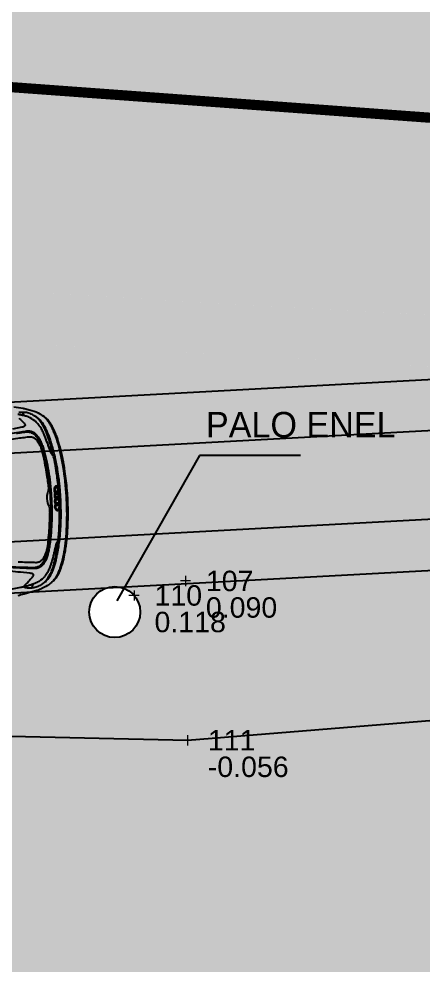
# Model space of a CAD drawing. Header units: millimetres. Extents: x 2622 to 2811, y 687 to 801.
# Drawn here: x 2658.376 to 2660.356, y 750.988 to 755.62 of the extents above; entities that cross this region are included whole.
import ezdxf

# ---------------------------------------------------------------- set-up
doc = ezdxf.new("R2010")
doc.units = ezdxf.units.MM
for name, color, linetype in [('automobile', 251, 'Continuous'), ('costruito', 10, 'Continuous'), ('Muri', 3, 'Continuous'), ('Quote', 252, 'Continuous'), ('Scritte', 2, 'Continuous'), ('Sottile', 5, 'Continuous'), ('Verde', 84, 'Continuous')]:
    doc.layers.add(name, color=color, linetype=linetype)
for name, color, linetype, lineweight in [('PT_TOPOG_CENTRO', 5, 'Continuous', 0), ('PT_TOPOG_NOME', 5, 'Continuous', 0), ('PT_TOPOG_QUOT', 10, 'Continuous', 0), ('PT_TOPOG_SIMB', 5, 'Continuous', 0)]:
    doc.layers.add(name, color=color, linetype=linetype, lineweight=lineweight)
doc.styles.get("Standard").update_dxf_attribs({"font": 'arial.ttf'})
pattern_1 = [(0, (1295.01577, 297.66502), (0.0396875, 0.079375), [0, -0.079375])]

# ---------------------------------------------------------------- blocks, each defined once
blk = doc.blocks.new('TPD_Standard')
at = {"layer": 'PT_TOPOG_CENTRO', "linetype": 'Continuous'}
blk.add_point((0, 0), dxfattribs=at)
at = {"layer": 'PT_TOPOG_SIMB', "linetype": 'Continuous'}
for p, q in [((0.05, 0), (-0.05, 0)), ((0, 0.05), (0, -0.05))]:
    blk.add_line(p, q, dxfattribs=at)
at = {"layer": 'PT_TOPOG_NOME', "linetype": 'Continuous', "lineweight": 0}
blk.add_attdef('Nome', (0, 0), '', height=0.2, dxfattribs=at)
at = {"layer": 'PT_TOPOG_QUOT', "linetype": 'Continuous', "lineweight": 0}
blk.add_attdef('Quota', (0, 0), '', height=0.2, dxfattribs=at)

msp = doc.modelspace()

# ---------------------------------------------------------------- hatches: boundary and pattern name
at = {"layer": 'Verde'}
h = msp.add_hatch(dxfattribs=at)
h.set_pattern_fill('DOTS', color=256, scale=0.05, style=0)
h.set_pattern_definition(pattern_1)
h.paths.add_polyline_path([(2656.8528, 756.7765, -1), (2658.3051, 756.7765, -1)], flags=16)
h.paths.add_polyline_path([(2655.9701, 760.0463, -1), (2657.4224, 760.0463, -1)], flags=16)
h.paths.add_polyline_path([(2658.428, 756.4017, -1), (2659.8803, 756.4017, -1)], flags=16)
h.paths.add_polyline_path([(2658.9701, 752.7161, -1), (2658.7201, 752.7161, -1)], flags=16)
h.paths.add_polyline_path([(2656.7558, 761.5113), (2656.7758, 762.9548), (2658.6865, 763.0368), (2658.6729, 761.5342)], flags=16)
h.paths.add_polyline_path([(2648.2697, 763.5066, -1), (2649.7221, 763.5066, -1)], flags=16)
h.paths.add_polyline_path([(2661.1981, 756.1648, -1), (2662.6504, 756.1648, -1)], flags=16)
h.paths.add_polyline_path([(2645.2156, 762.8484, -1), (2646.6679, 762.8484, -1)], flags=16)
h.paths.add_polyline_path([(2666.8084, 756.1168, -1), (2665.3561, 756.1168, -1)], flags=16)
h.paths.add_polyline_path([(2668.5196, 756.0849, -1), (2667.0672, 756.0849, -1)], flags=16)
h.paths.add_polyline_path([(2659.2398, 753.4688), (2659.7778, 753.4688), (2659.7778, 753.7977), (2659.2398, 753.7977)], flags=24)
h.paths.add_polyline_path([(2657.0631, 761.9829), (2658.3775, 761.9829), (2658.3775, 762.6104), (2657.0631, 762.6104)], flags=8)
h.paths.add_polyline_path([(2645.1457, 760.0838), (2648.8816, 760.0838), (2648.8816, 760.5092), (2645.1457, 760.5092)], flags=24)
edge = h.paths.add_edge_path()
edge.add_arc((2655.3389, 763.2175), 0.7262, 0, 360)
edge = h.paths.add_edge_path()
edge.add_line((2652.9411, 759.9926), (2652.9411, 760.439))
edge.add_arc((2653.6321, 760.2158), 0.7262, 162.0983, 197.9017)
edge = h.paths.add_edge_path()
edge.add_line((2652.9411, 760.9907), (2652.9411, 762.1733))
edge.add_arc((2653.3627, 761.582), 0.7262, 125.4843, 234.5157)
edge = h.paths.add_edge_path()
edge.add_line((2653.1411, 762.2736), (2653.1411, 760.8905))
edge.add_arc((2653.3627, 761.582), 0.7262, 252.2383, 264.6596)
edge.add_arc((2653.6321, 760.2158), 0.7262, 117.657, 132.5446)
edge.add_line((2653.1411, 760.7508), (2653.1411, 759.6808))
edge.add_arc((2653.6321, 760.2158), 0.7262, 227.4554, 277.631)
edge.add_arc((2654.2121, 758.9543), 0.7262, 131.7452, 281.8496)
edge.add_arc((2654.9007, 757.7576), 0.7262, 137.9906, 311.1708)
edge.add_arc((2656.0975, 757.1075), 0.7262, 171.8021, 491.1708)
edge.add_arc((2654.9007, 757.7576), 0.7262, 351.8021, 461.8496)
edge.add_arc((2654.2121, 758.9543), 0.7262, 317.9906, 457.631)
edge.add_arc((2653.6321, 760.2158), 0.7262, 311.7452, 444.6596)
edge.add_arc((2653.3627, 761.582), 0.7262, 297.657, 467.7617)
h.paths.add_polyline_path([(2670.3991, 753.604), (2670.385, 753.3544), (2652.9411, 754.3402), (2652.9411, 754.5906)])
h.paths.add_polyline_path([(2655.3668, 755.7315), (2655.3668, 755.2512), (2654.9012, 755.2512), (2654.9012, 755.7315)])
h.paths.add_polyline_path([(2650.4411, 753.9961), (2650.4411, 756.6348), (2644.8148, 756.6348), (2645.1166, 751.0645), (2652.4095, 751.9524), (2654.0325, 752.2116), (2659.2011, 752.0885), (2663.2887, 752.4233), (2665.8401, 752.3935), (2670.441, 752.3673), (2670.4275, 752.8508), (2670.4774, 752.8521), (2670.4895, 754.6835), (2670.402, 754.6829), (2670.3824, 757.4302), (2666.929, 757.5151), (2661.3707, 757.601), (2661.3788, 758.7837), (2660.6997, 758.7884), (2660.7401, 764.7082), (2667.2279, 764.6639), (2667.1897, 759.0731), (2670.359, 759.0241), (2670.3592, 761.3795), (2670.4467, 761.3795), (2670.4366, 761.9587), (2670.3491, 761.9606), (2670.4287, 765.6196), (2669.6201, 765.5823), (2669.6184, 765.5404), (2669.4186, 765.5484), (2669.4196, 765.5731), (2660.4661, 765.147), (2657.3695, 765.0085), (2650.7649, 764.7194), (2644.3913, 764.4501), (2644.4761, 762.8848), (2653.0161, 762.8848), (2653.0161, 762.4598), (2653.1411, 762.4598), (2653.1411, 757.0598), (2653.0161, 757.0598), (2653.0161, 756.6348), (2652.9411, 756.6348), (2652.9411, 753.9961)])
h.paths.add_polyline_path([(2669.9501, 754.6583), (2669.9501, 754.178), (2669.4846, 754.178), (2669.4846, 754.6583)])
h.paths.add_polyline_path([(2669.4846, 754.1848), (2669.4846, 754.4352), (2652.9411, 755.3702), (2652.9411, 755.1198)])
h.paths.add_polyline_path([(2669.9501, 754.4089), (2669.9501, 754.178), (2669.6047, 754.178), (2670.4008, 754.133), (2670.4149, 754.3826)])
h = msp.add_hatch(dxfattribs=at)
h.set_pattern_fill('DOTS', color=256, scale=0.05, style=0)
h.set_pattern_definition(pattern_1)
h.paths.add_polyline_path([(2652.9411, 754.5906), (2652.9411, 754.3402), (2662.3729, 753.8072, -0.562006), (2662.4752, 753.8014), (2669.9123, 753.3811), (2669.92, 753.631)])
h.paths.add_polyline_path([(2662.534, 753.6573), (2662.9602, 753.6573), (2662.9602, 753.887), (2662.534, 753.887)], flags=25)
h.paths.add_polyline_path([(2651.5435, 755.985), (2650.4411, 755.9202), (2650.4411, 753.9961), (2652.9411, 753.9961), (2652.9411, 756.0669), (2652.9407, 756.0669), (2652.9411, 756.0877), (2652.9411, 756.6348), (2650.4411, 756.6348), (2650.4411, 755.9954), (2651.5391, 756.0598)])
h.paths.add_polyline_path([(2669.9368, 754.178), (2669.6047, 754.178), (2669.9363, 754.1593)])
h.paths.add_polyline_path([(2669.4846, 754.1848), (2669.4846, 754.4352), (2652.9411, 755.3702), (2652.9411, 755.1198)])
h = msp.add_hatch(dxfattribs=at)
h.set_pattern_fill('AR-SAND', color=256, scale=0.005, style=0)
h.set_pattern_definition([(37.5, (1295.01577, 297.66502), (-0.008000156, 0.24470662), [0, -0.19304, 0, -0.2159, 0, -0.206375]), (7.5, (1295.01577, 297.66502), (0.22476164, 0.35841255), [0, -0.10414, 0, -0.17399, 0, -0.066675]), (327.5, (1294.85956, 297.66502), (0.395496185, 0.000718592), [0, -0.0635, 0, -0.2286, 0, -0.29845]), (317.5, (1294.85956, 297.66502), (0.38177823, 0.11146466), [0, -0.03175, 0, -0.14986, 0, -0.17145])])
h.paths.add_polyline_path([(2670.441, 752.3673), (2665.8401, 752.3935), (2663.2887, 752.4233), (2659.2011, 752.0885), (2654.0325, 752.2116), (2652.4095, 751.9524), (2645.1166, 751.0645), (2645.2776, 748.0925), (2650.9663, 748.7143), (2660.7014, 749.2353), (2670.5138, 749.7605)])

# ---------------------------------------------------------------- linework, layer by layer
for p, q in [((2659.2011, 752.0885), (2663.2887, 752.4233)), ((2654.0098, 752.2121), (2659.2011, 752.0885))]:
    msp.add_line(p, q)
at = {"layer": 'automobile'}
for p, q in [((2658.3938, 753.6937), (2658.4004, 753.6775)), ((2658.5515, 753.2994), (2658.5682, 753.3004)), ((2658.553, 753.2722), (2658.5697, 753.2731)), ((2658.5545, 753.2449), (2658.5712, 753.2458)), ((2658.441, 752.8357), (2658.4458, 752.8526))]:
    msp.add_line(p, q, dxfattribs=at)
for points in [[(2658.3504, 753.7213, -0.00802), (2658.3963, 753.7137, -0.004631), (2658.4026, 753.7125), (2658.4035, 753.7123, -0.015164), (2658.4264, 753.7069, -0.009436), (2658.4388, 753.7034), (2658.4397, 753.7031, -0.054922), (2658.4789, 753.6862, -0.014098), (2658.4841, 753.6831), (2658.4852, 753.6823, -0.050609), (2658.5049, 753.6666, -0.009861), (2658.5065, 753.665), (2658.5066, 753.6649, -0.034524), (2658.5164, 753.6529), (2658.5185, 753.6499, -0.018392), (2658.5263, 753.638, -0.019621), (2658.5352, 753.622), (2658.5359, 753.6205, -0.006747), (2658.539, 753.6142, -0.014368), (2658.5479, 753.5938), (2658.5483, 753.5927, -0.009669), (2658.5548, 753.5756, -0.020937), (2658.5708, 753.524), (2658.5726, 753.5169, -0.004527), (2658.5744, 753.5102, -0.015476), (2658.5879, 753.4467), (2658.5883, 753.4443, -0.004664), (2658.591, 753.4285, -0.02629), (2658.6067, 753.2827), (2658.6076, 753.2676, -0.02629), (2658.6079, 753.1209, -0.004664), (2658.607, 753.105), (2658.6068, 753.1025, -0.015476), (2658.6003, 753.0379, -0.004527), (2658.5994, 753.031), (2658.5983, 753.0238, -0.020937), (2658.588, 752.9707, -0.009669), (2658.5835, 752.9531), (2658.5832, 752.9519, -0.014368), (2658.5766, 752.9306, -0.006747), (2658.5743, 752.9241), (2658.5737, 752.9225, -0.019621), (2658.5666, 752.9056, -0.018392), (2658.5602, 752.8929), (2658.5584, 752.8897, -0.034524), (2658.5499, 752.8767), (2658.5499, 752.8766, -0.009861), (2658.5485, 752.8748, -0.050609), (2658.5306, 752.857), (2658.5296, 752.8562, -0.014098), (2658.5248, 752.8525, -0.054922), (2658.4877, 752.8314), (2658.4868, 752.831, -0.009436), (2658.4748, 752.8261, -0.015164), (2658.4527, 752.8183), (2658.4518, 752.818, -0.004631), (2658.4457, 752.8161, -0.00802), (2658.4009, 752.8035, -0.006057), (2658.3707, 752.7959)], [(2658.5446, 753.4809, -0.084069), (2658.5428, 753.4813, -0.14527), (2658.5419, 753.4821), (2658.5401, 753.4847, -0.021629), (2658.5344, 753.4941, -0.035823), (2658.5297, 753.5041, -0.009697), (2658.5242, 753.5194, 0.006523), (2658.5183, 753.5363), (2658.5167, 753.5406, 0.008213), (2658.5025, 753.5777), (2658.4996, 753.5846, 0.02379), (2658.4911, 753.6032, 0.011647), (2658.4857, 753.6131, 0.019105), (2658.4796, 753.6228), (2658.4787, 753.624, 0.03561), (2658.4651, 753.6411, 0.033879), (2658.4537, 753.6519), (2658.4532, 753.6523, 0.079534), (2658.422, 753.6707), (2658.4204, 753.6713, 0.017254), (2658.412, 753.6743, 0.026835), (2658.3947, 753.6787), (2658.3934, 753.679, 0.005166), (2658.3873, 753.6801, 0.001916), (2658.3699, 753.6832, 0.008733)], [(2658.5696, 753.3202, 0.001298), (2658.569, 753.3269, 0.003431), (2658.5674, 753.3421), (2658.5667, 753.3491, 0.020488), (2658.5526, 753.4436, 0.00204), (2658.5515, 753.4491), (2658.5513, 753.4502, 0.009275), (2658.5438, 753.4845), (2658.5435, 753.4859, 0.007046), (2658.5405, 753.4976, 0.002725), (2658.5298, 753.5366), (2658.5297, 753.5369, 0.001505), (2658.5293, 753.5382, 0.008192), (2658.5214, 753.5642, 0.001656), (2658.5211, 753.5653), (2658.5209, 753.5658, 0.008095), (2658.5142, 753.5849, 0.007354), (2658.5115, 753.592), (2658.5105, 753.5946, 0.030423), (2658.4966, 753.6241, 0.01667), (2658.49, 753.6351), (2658.4891, 753.6366, 0.035876), (2658.4731, 753.658, 0.021795), (2658.4654, 753.6662), (2658.4642, 753.6673, 0.074994), (2658.4437, 753.682), (2658.4419, 753.6829, 0.035709), (2658.4307, 753.6877, 0.029135), (2658.4182, 753.6912, 0.026033), (2658.4072, 753.693), (2658.4064, 753.693, 0.041987), (2658.386, 753.6935, 0.018718), (2658.378, 753.6928), (2658.3749, 753.6923, 0.040597)], [(2658.3745, 753.6659), (2658.3788, 753.6623, -0.030767), (2658.3981, 753.6441, -0.019734), (2658.4014, 753.6403), (2658.4015, 753.6402, -0.039796), (2658.4045, 753.6358, -0.063017), (2658.4054, 753.6336), (2658.4054, 753.6335, -0.0971), (2658.4057, 753.6302, -0.135787), (2658.4046, 753.6276, -0.116859), (2658.3997, 753.6237), (2658.3993, 753.6235, -0.058275), (2658.3908, 753.6207), (2658.3447, 753.6109, 0.002349)], [(2658.4956, 752.8573, 0.057938), (2658.5141, 752.8731), (2658.5144, 752.8734, 0.022213), (2658.5169, 752.8763, 0.045964), (2658.5356, 752.9057), (2658.5359, 752.9062, 0.01514), (2658.5415, 752.9179, 0.042096), (2658.5549, 752.9567), (2658.5549, 752.9568, 0.00082), (2658.5559, 752.9609), (2658.556, 752.9613, 0.016021), (2658.5638, 752.9973), (2658.5641, 752.9986, 0.003713), (2658.5669, 753.0149, 0.000017), (2658.5685, 753.0242), (2658.5692, 753.0284, 0.020155), (2658.578, 753.0981), (2658.5786, 753.106, 0.008817), (2658.5805, 753.1331, 0.008495), (2658.5819, 753.176), (2658.582, 753.1835, 0.006657), (2658.5821, 753.2063, 0.004153), (2658.5814, 753.2424, 0.006908), (2658.5804, 753.2661), (2658.5796, 753.2812, 0.006908), (2658.5779, 753.3049, 0.004153), (2658.5747, 753.3408, 0.006657), (2658.5721, 753.3635), (2658.5712, 753.3709, 0.008495), (2658.5651, 753.4134, 0.008817), (2658.5602, 753.4402), (2658.5587, 753.4479, 0.020155), (2658.5423, 753.5162), (2658.5412, 753.5204, 0.000017), (2658.5386, 753.5294, 0.003713), (2658.534, 753.5453), (2658.5336, 753.5465, 0.016021), (2658.5219, 753.5815), (2658.5218, 753.5819, 0.00082), (2658.5203, 753.5858), (2658.5203, 753.586, 0.042096), (2658.5027, 753.623, 0.01514), (2658.4959, 753.634), (2658.4955, 753.6345, 0.045964), (2658.4736, 753.6617, 0.022213), (2658.4709, 753.6643), (2658.4705, 753.6646, 0.057938), (2658.4504, 753.6782)], [(2658.5376, 752.8632, 0.087711), (2658.5639, 752.8921, 0.016481), (2658.5675, 752.8982), (2658.5685, 752.9001, 0.008201), (2658.5723, 752.9073, 0.007574), (2658.5742, 752.9114, 0.030341), (2658.585, 752.9388, 0.000998), (2658.586, 752.9418), (2658.5865, 752.9434, 0.011879), (2658.5912, 752.9594), (2658.5917, 752.9614, 0.002966), (2658.5929, 752.9659, 0.01771), (2658.6013, 753.0048), (2658.6018, 753.0072, 0.006348), (2658.6047, 753.025, 0.016537), (2658.6118, 753.0836, 0.000524), (2658.6124, 753.0909), (2658.6125, 753.0913, 0.004046), (2658.6136, 753.1052, 0.004569), (2658.6148, 753.1267), (2658.6149, 753.1288, 0.001253), (2658.6152, 753.1337, 0.016619), (2658.6163, 753.2271), (2658.616, 753.2418, 0.00604), (2658.6154, 753.2604, 0.004954), (2658.6137, 753.2907, 0.00604), (2658.6123, 753.3093), (2658.611, 753.3239, 0.016619), (2658.5996, 753.4166, 0.001253), (2658.5988, 753.4215), (2658.5985, 753.4235, 0.004569), (2658.5949, 753.4448, 0.004046), (2658.5923, 753.4584), (2658.5922, 753.4589, 0.000524), (2658.5908, 753.466, 0.016537), (2658.5773, 753.5236, 0.006348), (2658.5724, 753.5408), (2658.5717, 753.5432, 0.01771), (2658.559, 753.581, 0.002966), (2658.5574, 753.5853), (2658.5566, 753.5872, 0.011879), (2658.5502, 753.6026), (2658.5495, 753.6041, 0.000998), (2658.5482, 753.6071, 0.030341), (2658.5345, 753.6331, 0.007574), (2658.5321, 753.637, 0.008201), (2658.5276, 753.6437), (2658.5264, 753.6455, 0.016481), (2658.5221, 753.6512, 0.087711), (2658.4929, 753.677)], [(2658.3434, 753.5918, -0.003739), (2658.3873, 753.5988), (2658.3945, 753.5998, -0.002087), (2658.4009, 753.6008, -0.003833), (2658.4153, 753.6027, -0.038218), (2658.4225, 753.6031), (2658.4233, 753.6031, -0.042323), (2658.4306, 753.6023, -0.000544), (2658.4318, 753.602), (2658.432, 753.602, -0.077698), (2658.4457, 753.5969), (2658.4465, 753.5965, -0.03891), (2658.4532, 753.5921, -0.068208), (2658.467, 753.5778), (2658.4675, 753.5772, -0.030082), (2658.4759, 753.5642, -0.03155), (2658.4853, 753.5448), (2658.4866, 753.5416, -0.006653), (2658.4887, 753.5363, -0.016083), (2658.4955, 753.5166), (2658.4956, 753.5161, -0.001372), (2658.4967, 753.5125, -0.014498), (2658.5047, 753.4828), (2658.5047, 753.4827, -0.000163), (2658.5058, 753.4784, -0.026487), (2658.5267, 753.3638), (2658.5269, 753.3623, -0.004552), (2658.5292, 753.3429, -0.013599), (2658.5348, 753.2742), (2658.5352, 753.2681, -0.013599), (2658.5371, 753.1993, -0.004552), (2658.5369, 753.1797), (2658.5369, 753.1782, -0.026487), (2658.5287, 753.062, -0.000163), (2658.5281, 753.0576), (2658.5281, 753.0575, -0.014498), (2658.5234, 753.0271, -0.001372), (2658.5227, 753.0234), (2658.5226, 753.0229, -0.016083), (2658.5181, 753.0026, -0.006653), (2658.5166, 752.9971), (2658.5156, 752.9937, -0.03155), (2658.5084, 752.9735, -0.030082), (2658.5015, 752.9596), (2658.5011, 752.9589, -0.068208), (2658.4889, 752.9432, -0.03891), (2658.4827, 752.9381), (2658.482, 752.9376, -0.077698), (2658.469, 752.9311), (2658.4687, 752.931, -0.000544), (2658.4675, 752.9306, -0.042323), (2658.4604, 752.929), (2658.4596, 752.9289, -0.038218), (2658.4524, 752.9285, -0.003833), (2658.4379, 752.9288, -0.002087), (2658.4314, 752.9291), (2658.4241, 752.9294, -0.003739), (2658.3797, 752.9315, 0.001137), (2658.3159, 752.9349)], [(2658.3633, 753.5911, -0.000719), (2658.3748, 753.5929, -0.000457), (2658.3778, 753.5933), (2658.3825, 753.5941, -0.006082), (2658.4111, 753.5981, -0.03233), (2658.4172, 753.5985), (2658.4172, 753.5985, -0.034617), (2658.4249, 753.598, -0.03902), (2658.4314, 753.5966), (2658.4321, 753.5963, -0.058142), (2658.4427, 753.5917), (2658.4433, 753.5914, -0.037979), (2658.4492, 753.5873, -0.06686), (2658.4635, 753.5722), (2658.4643, 753.5711, -0.020612), (2658.469, 753.564, -0.03793), (2658.4803, 753.5415, -0.002952), (2658.483, 753.535), (2658.483, 753.5349, -0.021889), (2658.4902, 753.5143), (2658.4907, 753.5124, 0.001386), (2658.4918, 753.5088, -0.017411), (2658.5005, 753.4766, -0.003033), (2658.5053, 753.4551), (2658.5053, 753.455, -0.027766), (2658.5241, 753.3385), (2658.5246, 753.3341, -0.012315), (2658.5296, 753.271, -0.000027), (2658.5296, 753.2708, -0.012315), (2658.5316, 753.2075), (2658.5316, 753.2031, -0.027766), (2658.5257, 753.0852), (2658.5257, 753.0851, -0.003033), (2658.5232, 753.0632, -0.017411), (2658.5182, 753.0302, 0.001386), (2658.5175, 753.0265), (2658.5171, 753.0245, -0.021889), (2658.5123, 753.0034), (2658.5122, 753.0033, -0.002952), (2658.5103, 752.9964, -0.03793), (2658.5015, 752.9729, -0.020612), (2658.4977, 752.9653), (2658.497, 752.9641, -0.06686), (2658.4844, 752.9475, -0.037979), (2658.479, 752.9428), (2658.4785, 752.9425, -0.058142), (2658.4684, 752.9367), (2658.4677, 752.9364, -0.03902), (2658.4614, 752.9342, -0.034617), (2658.4538, 752.9329), (2658.4538, 752.9329, -0.03233), (2658.4477, 752.9326, -0.006082), (2658.4189, 752.9335), (2658.4141, 752.9337, -0.000457), (2658.411, 752.9338, -0.000719), (2658.3994, 752.9344, -0.001732), (2658.3905, 752.9348), (2658.3331, 752.938, -0.664839)], [(2658.3387, 753.5624, 0.00654), (2658.3802, 753.5682, -0.002099), (2658.3873, 753.5692, -0.002236), (2658.4181, 753.5735), (2658.4245, 753.5743, -0.02064), (2658.4269, 753.5746, -0.058523), (2658.437, 753.5739), (2658.4376, 753.5738, -0.03337), (2658.4414, 753.5728, -0.088002), (2658.4535, 753.5664), (2658.4538, 753.5661, -0.060604), (2658.4647, 753.5551, -0.033684), (2658.4716, 753.5449), (2658.4725, 753.5433, -0.021277), (2658.4776, 753.5336, -0.021999), (2658.4838, 753.5189, -0.021171), (2658.4871, 753.5085), (2658.4878, 753.506, -0.014854), (2658.4967, 753.4696), (2658.4971, 753.4677, -0.002627), (2658.4989, 753.4589, -0.013606), (2658.515, 753.3656, -0.00094), (2658.5179, 753.3454), (2658.5184, 753.3418, -0.026222), (2658.5201, 753.3233, -0.030347), (2658.5199, 753.3168), (2658.5198, 753.3158, -0.06689), (2658.517, 753.3033), (2658.5159, 753.3001, 0.029858), (2658.5143, 753.295), (2658.5143, 753.2948, 0.043778), (2658.5132, 753.2874, 0.056827), (2658.5151, 753.2526, 0.043778), (2658.517, 753.2454), (2658.517, 753.2452, 0.029858), (2658.5192, 753.2403), (2658.5207, 753.2372, -0.06689), (2658.5248, 753.2252), (2658.525, 753.2241, -0.030347), (2658.5259, 753.2177, -0.026222), (2658.5263, 753.1992), (2658.5262, 753.1955, -0.00094), (2658.5255, 753.1751, -0.013606), (2658.5197, 753.0806, -0.002627), (2658.5189, 753.0716), (2658.5187, 753.0697, -0.014854), (2658.5139, 753.0326), (2658.5134, 753.03, -0.021171), (2658.5113, 753.0193, -0.021999), (2658.5068, 753.004, -0.021277), (2658.5028, 752.9938), (2658.502, 752.9921, -0.033684), (2658.4963, 752.9813, -0.060604), (2658.4866, 752.9691), (2658.4863, 752.9688, -0.088002), (2658.4751, 752.9611, -0.03337), (2658.4714, 752.9597), (2658.4708, 752.9595, -0.058523), (2658.4609, 752.9578, -0.02064), (2658.4584, 752.9577), (2658.4519, 752.9579, -0.002236), (2658.4209, 752.9587, -0.002099), (2658.4137, 752.959, 0.00654), (2658.3718, 752.9601, -0.080937)], [(2658.5704, 753.3101, -0.006291), (2658.5726, 753.2778), (2658.5731, 753.2687, -0.006291), (2658.5745, 753.2364, -0.006291)], [(2658.3342, 752.9176, 0.002349), (2658.3831, 752.9126), (2658.43, 752.908, -0.058275), (2658.4388, 752.906), (2658.4392, 752.9059, -0.116859), (2658.4445, 752.9026, -0.135787), (2658.4458, 752.9002, -0.0971), (2658.446, 752.8969), (2658.4459, 752.8967, -0.063017), (2658.4453, 752.8945, -0.039796), (2658.4428, 752.8898), (2658.4427, 752.8896, -0.019734), (2658.4399, 752.8855, -0.030767), (2658.4227, 752.8652), (2658.4188, 752.8612, -0.023975), (2658.4043, 752.8474, 0.026981), (2658.4023, 752.8455), (2658.4018, 752.845, 0.082404), (2658.4003, 752.8427, 0.331449), (2658.4008, 752.8402, 0.11979), (2658.4072, 752.8369), (2658.4077, 752.8368, 0.01295), (2658.4103, 752.8362, 0.040597), (2658.4221, 752.835), (2658.4252, 752.8349, 0.018718), (2658.4333, 752.835, 0.041987), (2658.4534, 752.8377), (2658.4542, 752.8379, 0.026033), (2658.465, 752.8409, 0.029135), (2658.477, 752.8457, 0.035709), (2658.4877, 752.8517), (2658.4894, 752.8528, 0.074994), (2658.5081, 752.8696), (2658.5092, 752.8709, 0.021795), (2658.5159, 752.8799, 0.035876), (2658.5294, 752.9029), (2658.5302, 752.9045, 0.01667), (2658.5355, 752.9162, 0.030423), (2658.5461, 752.947), (2658.5469, 752.9497, 0.007354), (2658.5488, 752.9571, 0.008095), (2658.5533, 752.9767), (2658.5534, 752.9773, 0.001656), (2658.5537, 752.9784, 0.008192), (2658.5587, 753.0052, 0.001505), (2658.5589, 753.0065), (2658.5589, 753.0067, 0.002725), (2658.5653, 753.0467, 0.007046), (2658.567, 753.0587), (2658.5671, 753.0601, 0.009275), (2658.5709, 753.0951), (2658.5709, 753.0962, 0.00204), (2658.5714, 753.1018, 0.020488), (2658.575, 753.1972), (2658.575, 753.2042, 0.003431), (2658.5749, 753.2195, 0.001298), (2658.5747, 753.2262)], [(2658.5676, 753.0638, 0.084069), (2658.5658, 753.0632, 0.14527), (2658.565, 753.0623), (2658.5635, 753.0595, 0.021629), (2658.5588, 753.0495, 0.035823), (2658.5553, 753.0391, 0.009697), (2658.5515, 753.0233, -0.006523), (2658.5475, 753.0059), (2658.5464, 753.0013, -0.008213), (2658.5363, 752.9629), (2658.5343, 752.9557, -0.02379), (2658.5278, 752.9364, -0.011647), (2658.5235, 752.9259, -0.019105), (2658.5185, 752.9156), (2658.5178, 752.9143, -0.03561), (2658.5061, 752.8958, -0.033879), (2658.496, 752.8839), (2658.4955, 752.8834, -0.079534), (2658.4665, 752.8617), (2658.465, 752.8609, -0.017254), (2658.457, 752.857, -0.026835), (2658.4403, 752.8507), (2658.439, 752.8503, -0.005166), (2658.433, 752.8485, -0.001916), (2658.4161, 752.8435, -0.008733), (2658.4015, 752.8396)], [(2658.4015, 752.8396, -0.00572), (2658.3919, 752.8374), (2658.3913, 752.8372, -0.005942), (2658.3837, 752.8356, -0.010746), (2658.3182, 752.824), (2658.3118, 752.823, -0.00238), (2658.2916, 752.8199, -0.006696), (2658.1421, 752.8001), (2658.1263, 752.7983, -0.002066), (2658.084, 752.7934, -0.001572), (2658.0239, 752.787), (2658.0135, 752.7859, -0.004097), (2657.9086, 752.7758, -0.002102), (2657.7567, 752.7632, -0.000074), (2657.7386, 752.7618), (2657.7365, 752.7616, -0.002407), (2657.5707, 752.7493), (2657.5377, 752.7471, -0.003667), (2657.4624, 752.7424, -0.001059), (2657.3558, 752.7369, -0.001674), (2657.2554, 752.7322), (2657.1647, 752.7282, -0.00038), (2657.0439, 752.7231)]]:
    msp.add_lwpolyline(points, format="xyb", dxfattribs=at)
for centre, major_axis, ratio, start_param, end_param in [((2658.5591, 753.3135), (0.0011, -0.0201), 0.562626, 5.719161, 11.740464), ((2658.5595, 753.3136), (-0.0008, 0.015), 0.550612, 3.934719, 8.580914), ((2658.5611, 753.3137), (0.001, -0.0177), 0.557713, 3.054528, 6.37025), ((2658.5606, 753.2863), (0.0011, -0.0201), 0.562626, 10.250685, 11.740464), ((2658.5621, 753.259), (0.0011, -0.0201), 0.562626, 3.967499, 5.457278), ((2658.561, 753.2863), (-0.0008, 0.015), 0.550612, 7.12705, 8.580914), ((2658.5626, 753.2864), (0.001, -0.0177), 0.557713, 3.054528, 6.37025), ((2658.5641, 753.2591), (0.001, -0.0177), 0.557713, 3.054528, 6.37025), ((2658.5606, 753.2863), (0.0011, -0.0201), 0.562626, 5.719161, 9.988802), ((2658.5621, 753.259), (0.0011, -0.0201), 0.562626, 5.719161, 9.988802), ((2658.5595, 753.3136), (-0.0008, 0.015), 0.550612, 2.706149, 3.577036), ((2658.5595, 753.3136), (-0.0008, 0.015), 0.550612, 2.706149, 3.577036), ((2658.561, 753.2863), (-0.0008, 0.015), 0.550612, 2.706149, 3.577036), ((2658.561, 753.2863), (-0.0008, 0.015), 0.550612, 3.934719, 5.490059), ((2658.5625, 753.259), (-0.0008, 0.015), 0.550612, 2.706149, 3.577036)]:
    msp.add_ellipse(centre, major_axis=major_axis, ratio=ratio, start_param=start_param, end_param=end_param, dxfattribs=at)
at = {"layer": 'automobile', "extrusion": (0, 0, -1)}
for centre, major_axis, ratio, start_param, end_param in [((2658.561, 753.2863), (0.0008, -0.015), 0.550612, 2.706149, 3.577036), ((2658.561, 753.2863), (0.0008, -0.015), 0.550612, 2.706149, 3.577036), ((2658.5625, 753.259), (0.0008, -0.015), 0.550612, 2.706149, 3.577036), ((2658.5625, 753.259), (0.0008, -0.015), 0.550612, 3.934719, 5.490059), ((2658.5636, 753.2317), (-0.0011, 0.0201), 0.562626, 5.719161, 11.740464), ((2658.564, 753.2317), (0.0008, -0.015), 0.550612, 3.934719, 8.580914), ((2658.5656, 753.2318), (-0.001, 0.0177), 0.557713, 3.054528, 6.37025), ((2658.564, 753.2317), (0.0008, -0.015), 0.550612, 2.706149, 3.577036)]:
    msp.add_ellipse(centre, major_axis=major_axis, ratio=ratio, start_param=start_param, end_param=end_param, dxfattribs=at)
at = {"layer": 'costruito', "color": 222, "const_width": 0.05}
msp.add_lwpolyline([(2655.3668, 755.5026), (2669.4846, 754.4727)], dxfattribs=at)
at = {"layer": 'Muri'}
msp.add_circle((2658.8451, 752.7161), 0.125, dxfattribs=at)
at = {"layer": 'Quote', "color": 252}
for p, q in [((2669.4846, 754.3466), (2644.9978, 753.0198)), ((2670.4149, 754.1467), (2645.0114, 752.7702)), ((2670.3802, 753.711), (2644.2826, 752.2969)), ((2670.3937, 753.4614), (2644.2098, 752.0426))]:
    msp.add_line(p, q, dxfattribs=at)
at = {"layer": 'Sottile'}
for p, q in [((2659.2609, 753.4827), (2658.8556, 752.7717)), ((2659.7547, 753.4827), (2659.2609, 753.4827))]:
    msp.add_line(p, q, dxfattribs=at)

# ---------------------------------------------------------------- block references
at = {"layer": 'PT_TOPOG_CENTRO', "linetype": 'Continuous'}
ref = msp.add_blockref('TPD_Standard', (2659.1916, 752.8685), dxfattribs=dict(at, xscale=0.5, yscale=0.5, zscale=0.5))
ref.add_attrib('Nome', '107', (2659.2916, 752.8185), dxfattribs={"layer": 'PT_TOPOG_NOME', "linetype": 'Continuous', "lineweight": 0, "height": 0.1})
ref.add_attrib('Quota', '0.090', (2659.2916, 752.6885), dxfattribs={"layer": 'PT_TOPOG_QUOT', "linetype": 'Continuous', "lineweight": 0, "height": 0.1})
ref = msp.add_blockref('TPD_Standard', (2658.94, 752.7974), dxfattribs=dict(at, xscale=0.5, yscale=0.5, zscale=0.5))
ref.add_attrib('Nome', '110', (2659.04, 752.7474), dxfattribs={"layer": 'PT_TOPOG_NOME', "linetype": 'Continuous', "lineweight": 0, "height": 0.1})
ref.add_attrib('Quota', '0.118', (2659.04, 752.6174), dxfattribs={"layer": 'PT_TOPOG_QUOT', "linetype": 'Continuous', "lineweight": 0, "height": 0.1})
ref = msp.add_blockref('TPD_Standard', (2659.2011, 752.0885), dxfattribs=dict(at, xscale=0.5, yscale=0.5, zscale=0.5))
ref.add_attrib('Nome', '111', (2659.3011, 752.0385), dxfattribs={"layer": 'PT_TOPOG_NOME', "linetype": 'Continuous', "lineweight": 0, "height": 0.1})
ref.add_attrib('Quota', '-0.056', (2659.3011, 751.9085), dxfattribs={"layer": 'PT_TOPOG_QUOT', "linetype": 'Continuous', "lineweight": 0, "height": 0.1})

# ---------------------------------------------------------------- texts
at = {"layer": 'Scritte', "insert": (2659.292, 753.6959), "char_height": 0.175, "width": 15.7, "attachment_point": 1}
msp.add_mtext('{\\fComic Sans MS|b0|i0|c0|p66;\\H0.7143x;PALO ENEL}', dxfattribs=at)

doc.saveas('drawing.dxf')
